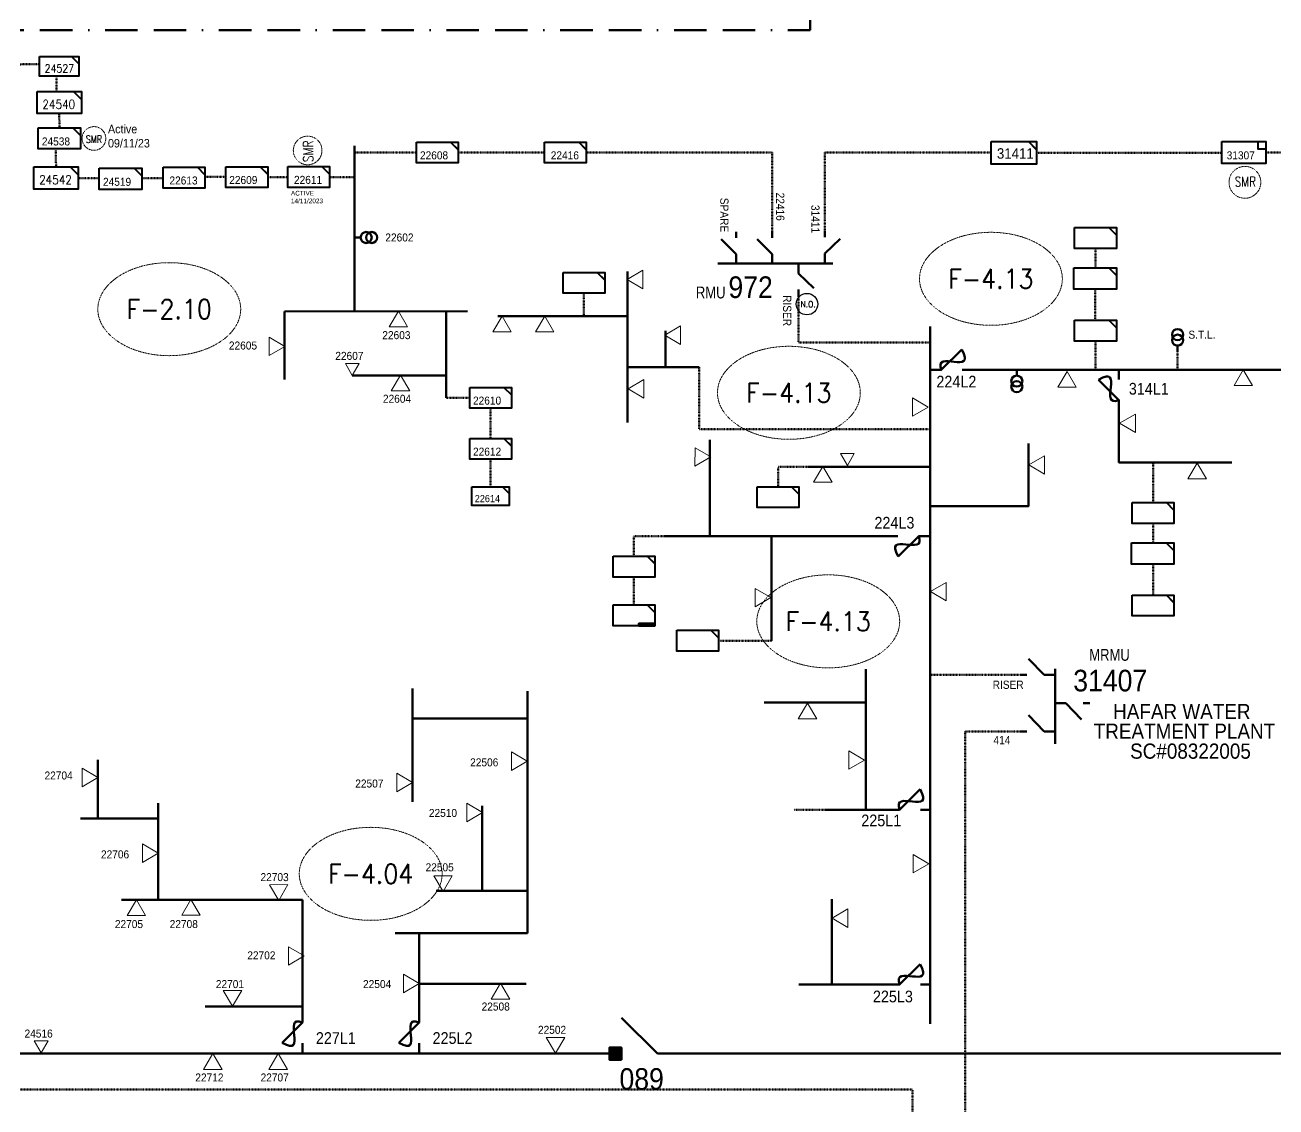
# Model space of a CAD drawing. Header units: metres. Extents: x 65984 to 144644, y -19036 to 23726.
# Drawn here: x 112382 to 112960, y 20495 to 20996 of the extents above; entities that cross this region are included whole.
import ezdxf
from ezdxf.enums import TextEntityAlignment as Align

# ---------------------------------------------------------------- set-up
doc = ezdxf.new("R2010")
doc.units = ezdxf.units.M
doc.header["$MEASUREMENT"] = 0
doc.linetypes.add('( Border )', pattern=[1.75, 0.5, -0.25, 0.5, -0.25, 0, -0.25])
doc.linetypes.add('DGN Style 3', pattern=[0.013877, 0, -0.013877])
doc.layers.get('0').update_dxf_attribs({"color": 95, "lineweight": 40})
for name, color, linetype, lineweight in [('ABS', 7, 'Continuous', 40), ('ABS NUMBER', 112, 'Continuous', 30), ('CONTRACTOR NAME', 95, 'Continuous', 40), ('d_eos', 111, 'Continuous', 40), ('d_eos no', 121, 'Continuous', 40), ('d_fco', 5, 'Continuous', 40), ('d_fco text', 95, 'Continuous', 40), ('d_oh branch', 94, 'Continuous', 40), ('d_switch', 95, 'Continuous', 40), ('d_tf', 1, 'Continuous', 40), ('d_tf no', 6, 'Continuous', 40), ('d_tf_200', 1, 'Continuous', 40), ('d_ug cable', 95, 'Continuous', 40), ('d_ug main line', 95, 'Continuous', 40), ('d_unit sub', 7, 'Continuous', 40), ('d_village name', 7, 'Continuous', 40), ('fedr no', 95, 'Continuous', 40), ('Level 37', 7, 'Continuous', 0), ('O H MAIN FEEDER', 4, 'Continuous', 100), ('SW N O', 114, 'Continuous', 30)]:
    doc.layers.add(name, color=color, linetype=linetype, lineweight=lineweight)
doc.styles.add('NASKHF', font='naskhf.shx', dxfattribs={"height": 8})
doc.styles.add('Style-Arial', font='arial.ttf')
doc.styles.add('Style-ENGINEERING', font='ENGINEERING.shx')
doc.styles.add('Style-msdefault', font='msdefault.shx')
doc.styles.add('Style-STANDARD', font='STANDARD.shx')

# ---------------------------------------------------------------- blocks, each defined once
blk = doc.blocks.new('TFU_14')
at = {"layer": 'd_tf_200', "color": 6, "linetype": 'Continuous', "lineweight": 53}
blk.add_line((0, 10), (0, 0), dxfattribs=at)
for centre in [(0, 30), (0, 20)]:
    blk.add_circle(centre, 10, dxfattribs=at)
blk = doc.blocks.new('TFU_25')
at = {"layer": 'd_tf_200', "color": 7, "linetype": 'Continuous', "lineweight": 53}
blk.add_line((0, 10), (0, 0), dxfattribs=at)
at = {"layer": 'd_tf_200', "color": 7, "linetype": 'Continuous', "lineweight": 53, "extrusion": (0, 0, -1)}
for centre in [(0, 30), (0, 20)]:
    blk.add_circle(centre, 10, dxfattribs=at)
blk = doc.blocks.new('*U851')
at = {"layer": 'd_eos', "color": 6, "linetype": 'Continuous', "lineweight": 211, "ltscale": 0.679005}
for p, q in [((-4.65, 11.34), (-11.44, 18.34)), ((-12.09, 11.34), (-14.91, 11.34)), ((0, 11.34), (-4.65, 11.34)), ((0, 14.01), (0, -18.32)), ((0, -0.8), (4.65, -0.8)), ((4.65, -0.8), (11.45, -7.81)), ((12.1, -0.8), (14.92, -0.8)), ((-4.65, -12.95), (-11.44, -5.95)), ((-12.09, -12.95), (-14.92, -12.95)), ((0, -12.95), (-4.65, -12.95))]:
    blk.add_line(p, q, dxfattribs=at)
blk = doc.blocks.new('*U855')
at = {"layer": 'd_fco', "color": 6, "linetype": 'Continuous', "lineweight": 100}
blk.add_line((-4.6, 4.21), (-10.13, 4.21), dxfattribs=at)
at = {"layer": 'd_fco', "color": 6, "linetype": 'Continuous', "lineweight": 100, "flags": 128}
blk.add_lwpolyline([(13.02, 4.21), (7.07, 4.21), (-4.4, -7.26)], dxfattribs=at)
at = {"layer": 'd_fco', "color": 6, "linetype": 'Continuous', "lineweight": 100}
blk.add_open_spline([(-4.4, -7.26), (-13, 7.69), (11.58, -7.67), (7.07, 4.21)], degree=3, dxfattribs=at)
blk = doc.blocks.new('*U771')
at = {"layer": 'd_fco', "color": 94, "linetype": 'Continuous', "lineweight": 100}
blk.add_line((-4.6, 4.21), (-10.13, 4.21), dxfattribs=at)
at = {"layer": 'd_fco', "color": 94, "linetype": 'Continuous', "lineweight": 100, "flags": 128}
blk.add_lwpolyline([(13.02, 4.21), (7.07, 4.21), (-4.4, -7.26)], dxfattribs=at)
at = {"layer": 'd_fco', "color": 94, "linetype": 'Continuous', "lineweight": 100}
blk.add_open_spline([(-4.4, -7.26), (-13, 7.69), (11.58, -7.67), (7.07, 4.21)], degree=3, dxfattribs=at)
blk = doc.blocks.new('TF_8')
at = {"color": 0, "linetype": 'ByBlock', "lineweight": -2}
blk.add_line((6.3, 4.95), (9.9, 1.35), dxfattribs=at)
blk.add_3dface([(-10.1, 4.95), (9.9, 4.95), (9.9, -5.05), (-10.1, -5.05)], dxfattribs=at)
blk = doc.blocks.new('TF3')
at = {"color": 0, "linetype": 'ByBlock', "lineweight": -2}
for p, q in [((11.3, 9), (18.3, 9)), ((18.3, 9), (18.3, 2))]:
    blk.add_line(p, q, dxfattribs=at)
at = {"color": 0, "linetype": 'ByBlock', "lineweight": -2, "flags": 128}
blk.add_lwpolyline([(18.3, 2), (11.3, 2), (11.3, 9)], dxfattribs=at)
at = {"color": 0, "linetype": 'ByBlock', "lineweight": -2}
blk.add_3dface([(-21.7, 9), (18.3, 9), (18.3, -11), (-21.7, -11)], dxfattribs=at)
blk = doc.blocks.new('ABS2_1_1')
at = {"color": 0, "linetype": 'ByBlock', "lineweight": -2, "ltscale": 500}
for q in [(-29900, 43500), (0, 0)]:
    blk.add_line((0, 13600), q, dxfattribs=at)
at = {"color": 0, "linetype": 'ByBlock', "lineweight": -2, "ltscale": 500, "flags": 128}
for points in [[(5000, 43600), (-5000, 43600), (-5000, 53600), (5000, 53600)], [(3791, 49653), (3791, 49653), (3791, 49653)]]:
    blk.add_lwpolyline(points, close=True, dxfattribs=at)
at = {"color": 0, "linetype": 'ByBlock', "lineweight": -2, "ltscale": 500}
for points in [[(5000, 43600), (-5000, 43600), (5000, 53600), (-5000, 53600)], [(3791, 49653), (3791, 49653), (3791, 49653)]]:
    blk.add_solid(points, dxfattribs=at)
blk = doc.blocks.new('*U991')
at = {"layer": 'CONTRACTOR NAME', "color": 6, "lineweight": 211, "ltscale": 0.498271, "flags": 128}
for points in [[(1.71, -0.49), (-3.71, -0.49), (-3.71, 0.49), (1.71, 0.49)], [(3.71, -0.49), (1.71, -0.49), (1.71, 0.49), (3.71, 0.49)]]:
    blk.add_lwpolyline(points, close=True, dxfattribs=at)
at = {"layer": 'CONTRACTOR NAME', "color": 6, "lineweight": 211, "style": 'Style-msdefault', "width": 0.945946}
for s, height, p in [('2017.08.14', 0.683, (-3.48, 0.35)), ('JTC', 0.572, (2.05, 0.29))]:
    blk.add_text(s, height=height, dxfattribs=at).set_placement(p, align=Align.TOP_LEFT)
blk = doc.blocks.new('*U892')
at = {"layer": 'SW N O', "color": 3}
blk.add_circle((0, 0), 16.8, dxfattribs=at)
at = {"layer": 'SW N O', "color": 3, "style": 'Style-STANDARD'}
blk.add_text('N.O.', height=9.6, dxfattribs=at).set_placement((1.7, -0.2), align=Align.MIDDLE_CENTER)
blk = doc.blocks.new('TRA1_605')
at = {"layer": 'd_tf', "color": 94, "linetype": 'Continuous', "lineweight": 0, "ltscale": 0.000426762, "flags": 128}
blk.add_lwpolyline([(10, -17), (0, 0), (-10, -17)], close=True, dxfattribs=at)
blk = doc.blocks.new('TRA1_604')
at = {"layer": 'd_tf', "color": 94, "linetype": 'Continuous', "lineweight": 0, "ltscale": 0.000426762, "xscale": 1.000046566088347, "yscale": 1.000046566088347, "zscale": 1.000046566088347, "rotation": 180.0000042736749}
blk.add_blockref('TRA1_605', (0, 0), dxfattribs=at)
blk = doc.blocks.new('TRA1_607')
at = {"layer": 'd_tf', "color": 94, "linetype": 'Continuous', "lineweight": 0, "ltscale": 0.000426762, "flags": 128}
blk.add_lwpolyline([(10, -17), (0, 0), (-10, -17)], close=True, dxfattribs=at)
blk = doc.blocks.new('TRA1_606')
at = {"layer": 'd_tf', "color": 94, "linetype": 'Continuous', "lineweight": 0, "ltscale": 0.000426762, "xscale": 1.000046566088347, "yscale": 1.000046566088347, "zscale": 1.000046566088347, "rotation": 180.0000042736749}
blk.add_blockref('TRA1_607', (0, 0), dxfattribs=at)
blk = doc.blocks.new('TRA1_601')
at = {"layer": 'd_tf', "color": 94, "linetype": 'Continuous', "lineweight": 0, "ltscale": 0.000426762, "flags": 128}
blk.add_lwpolyline([(10, -17), (0, 0), (-10, -17)], close=True, dxfattribs=at)
blk = doc.blocks.new('TRA1_600')
at = {"layer": 'd_tf', "color": 94, "linetype": 'Continuous', "lineweight": 0, "ltscale": 0.000426762, "xscale": 1.000046566088347, "yscale": 1.000046566088347, "zscale": 1.000046566088347, "rotation": 180.0000042736749}
blk.add_blockref('TRA1_601', (0, 0), dxfattribs=at)
blk = doc.blocks.new('TRA1_608')
at = {"layer": 'd_tf', "color": 94, "linetype": 'Continuous', "lineweight": 0, "ltscale": 0.000426762, "flags": 128}
blk.add_lwpolyline([(-5.05, 8.63), (4.95, 8.64), (0, 0)], close=True, dxfattribs=at)
blk = doc.blocks.new('TRA1_613')
at = {"layer": 'd_tf', "color": 6, "linetype": 'Continuous', "lineweight": 0, "ltscale": 0.000426762, "flags": 128}
blk.add_lwpolyline([(10, -17), (0, 0), (-10, -17)], close=True, dxfattribs=at)
blk = doc.blocks.new('TRA1_612')
at = {"layer": 'd_tf', "color": 6, "linetype": 'Continuous', "lineweight": 0, "ltscale": 0.000426762, "xscale": 1.000046566088347, "yscale": 1.000046566088347, "zscale": 1.000046566088347, "rotation": 180.0000042736749}
blk.add_blockref('TRA1_613', (0, 0), dxfattribs=at)
blk = doc.blocks.new('TRA1_615')
at = {"layer": 'd_tf', "color": 6, "linetype": 'Continuous', "lineweight": 0, "ltscale": 0.000426762, "flags": 128}
blk.add_lwpolyline([(10, -17), (0, 0), (-10, -17)], close=True, dxfattribs=at)
blk = doc.blocks.new('TRA1_614')
at = {"layer": 'd_tf', "color": 6, "linetype": 'Continuous', "lineweight": 0, "ltscale": 0.000426762, "xscale": 1.000046566088347, "yscale": 1.000046566088347, "zscale": 1.000046566088347, "rotation": 180.0000042736749}
blk.add_blockref('TRA1_615', (0, 0), dxfattribs=at)
blk = doc.blocks.new('TRA1_618')
at = {"layer": 'd_tf', "color": 6, "linetype": 'Continuous', "lineweight": 0, "ltscale": 0.000426762, "flags": 128}
blk.add_lwpolyline([(-5.05, 8.63), (4.95, 8.64), (0, 0)], close=True, dxfattribs=at)
blk = doc.blocks.new('TRA1_611')
at = {"layer": 'd_tf', "color": 7, "linetype": 'Continuous', "lineweight": 0, "ltscale": 0.000426762, "flags": 128}
blk.add_lwpolyline([(10, -17), (0, 0), (-10, -17)], close=True, dxfattribs=at)
blk = doc.blocks.new('TRA1_610')
at = {"layer": 'd_tf', "color": 7, "linetype": 'Continuous', "lineweight": 0, "ltscale": 0.000426762, "xscale": 1.000046566088347, "yscale": 1.000046566088347, "zscale": 1.000046566088347, "rotation": 180.0000042736749}
blk.add_blockref('TRA1_611', (0, 0), dxfattribs=at)
blk = doc.blocks.new('TRA1_609')
at = {"layer": 'd_tf', "color": 7, "linetype": 'Continuous', "lineweight": 0, "ltscale": 0.000426762, "flags": 128}
blk.add_lwpolyline([(-5.05, 8.63), (4.95, 8.64), (0, 0)], close=True, dxfattribs=at)
blk = doc.blocks.new('*U2166')
at = {"layer": 'd_unit sub', "color": 6, "linetype": 'Continuous', "lineweight": 40, "flags": 128}
blk.add_lwpolyline([(20, 10), (20, 2.7), (12.8, 10)], close=True, dxfattribs=at)
at = {"layer": 'd_unit sub', "color": 6, "linetype": 'Continuous', "lineweight": 40, "xscale": 2, "yscale": 2, "zscale": 0.8845711694560098, "rotation": 359.9999999999999}
blk.add_blockref('TF_8', (0.2, 0.1), dxfattribs=at)
blk = doc.blocks.new('*U2164')
at = {"layer": 'd_unit sub', "color": 2, "linetype": 'Continuous', "lineweight": 40, "flags": 128}
blk.add_lwpolyline([(20, 10), (20, 2.7), (12.8, 10)], close=True, dxfattribs=at)
at = {"layer": 'd_unit sub', "color": 2, "linetype": 'Continuous', "lineweight": 40, "xscale": 2, "yscale": 2, "zscale": 0.8845711694560098, "rotation": 359.9999999999999}
blk.add_blockref('TF_8', (0.2, 0.1), dxfattribs=at)
blk = doc.blocks.new('*U2223')
at = {"layer": 'd_unit sub', "color": 7, "linetype": 'Continuous', "lineweight": 40, "flags": 128}
blk.add_lwpolyline([(20, 10), (20, 2.7), (12.8, 10)], close=True, dxfattribs=at)
at = {"layer": 'd_unit sub', "color": 7, "linetype": 'Continuous', "lineweight": 40, "xscale": 2, "yscale": 2, "zscale": 0.8845711694560098, "rotation": 359.9999999999999}
blk.add_blockref('TF_8', (0.2, 0.1), dxfattribs=at)
blk = doc.blocks.new('*U2256')
at = {"layer": 'd_unit sub', "color": 7, "linetype": 'Continuous', "lineweight": 40, "flags": 128}
blk.add_lwpolyline([(5.46, 4.27), (8.54, 4.27), (8.54, 1.2)], close=True, dxfattribs=at)
at = {"layer": 'd_unit sub', "color": 7, "linetype": 'Continuous', "lineweight": 40, "xscale": 0.8535245333131425, "yscale": 0.8535245333131425, "zscale": 0.4018259368777647}
blk.add_blockref('TF_8', (0.09, 0.05), dxfattribs=at)
blk = doc.blocks.new('*U3809')
at = {"layer": 'd_unit sub', "color": 7, "linetype": 'Continuous', "lineweight": 40, "flags": 128}
blk.add_lwpolyline([(5.46, 4.27), (8.54, 4.27), (8.54, 1.2)], close=True, dxfattribs=at)
at = {"layer": 'd_unit sub', "color": 7, "linetype": 'Continuous', "lineweight": 40, "xscale": 0.8535245333131425, "yscale": 0.8535245333131425, "zscale": 0.3205034969866438}
blk.add_blockref('TF_8', (0.09, 0.05), dxfattribs=at)
blk = doc.blocks.new('*U3813')
at = {"layer": 'd_unit sub', "color": 7, "linetype": 'Continuous', "lineweight": 40, "flags": 128}
blk.add_lwpolyline([(20, 10), (20, 2.7), (12.8, 10)], close=True, dxfattribs=at)
at = {"layer": 'd_unit sub', "color": 7, "linetype": 'Continuous', "lineweight": 40, "xscale": 2, "yscale": 2, "zscale": 0.7294789419227716, "rotation": 359.9999999999999}
blk.add_blockref('TF_8', (0.2, 0.1), dxfattribs=at)

msp = doc.modelspace()

# ---------------------------------------------------------------- linework, layer by layer
at = {"layer": 'd_eos', "color": 6, "linetype": 'Continuous', "lineweight": 211, "ltscale": 0.638341}
for p, q in [((112710.94, 20897.08), (112710.94, 20899.9)), ((112727.65, 20897.08), (112727.65, 20899.91)), ((112751.94, 20897.38), (112751.94, 20900.2)), ((112710.94, 20889.63), (112703.93, 20896.43)), ((112727.65, 20889.64), (112720.65, 20896.43)), ((112751.94, 20889.93), (112758.95, 20896.73)), ((112710.94, 20884.98), (112710.94, 20889.63)), ((112727.65, 20884.99), (112727.65, 20889.64)), ((112751.94, 20885.28), (112751.94, 20889.93)), ((112702.42, 20885.28), (112755.68, 20885.28)), ((112739.8, 20885.28), (112739.8, 20880.63)), ((112739.8, 20880.63), (112746.8, 20873.84)), ((112739.8, 20873.19), (112739.8, 20870.36))]:
    msp.add_line(p, q, dxfattribs=at)
at = {"layer": 'd_oh branch', "color": 7, "linetype": 'Continuous', "lineweight": 100}
for p, q in [((112534.56, 20939.67), (112534.56, 20863.14)), ((112586.67, 20863.16), (112502.19, 20863.13)), ((112502.19, 20863.13), (112502.19, 20831.64)), ((112576.92, 20863.15), (112576.92, 20823.19)), ((112576.7, 20833.53), (112533.49, 20833.53))]:
    msp.add_line(p, q, dxfattribs=at)
at = {"layer": 'd_oh branch', "color": 6, "linetype": 'Continuous', "lineweight": 100}
for p, q in [((112660.66, 20881.54), (112660.66, 20811.75)), ((112660.19, 20860.94), (112600.68, 20860.94)), ((112678.3, 20837.93), (112678.3, 20854.06)), ((112660.98, 20837.33), (112693.78, 20837.33)), ((112815.81, 20836.03), (113010.61, 20836.03)), ((112698.71, 20759.15), (112698.71, 20803.67)), ((112744.59, 20791.26), (112800.21, 20791.26)), ((112677.96, 20759.17), (112785.71, 20759.17)), ((112727.21, 20759.69), (112727.21, 20710.72)), ((112770.86, 20632.74), (112770.86, 20697.67)), ((112723.88, 20682.29), (112770.86, 20682.29)), ((112786.19, 20632.7), (112751.99, 20632.7)), ((112755.23, 20551.96), (112755.23, 20591.42)), ((112783.24, 20551.89), (112739.95, 20551.89))]:
    msp.add_line(p, q, dxfattribs=at)
at = {"layer": 'd_oh branch', "color": 94, "linetype": 'Continuous', "lineweight": 100}
for p, q in [((112561.37, 20636.33), (112561.37, 20688.73)), ((112614.4, 20575.66), (112614.4, 20687.54)), ((112561.97, 20674.9), (112614.4, 20674.9)), ((112415.87, 20628.6), (112415.87, 20655.78)), ((112443.71, 20591.02), (112443.71, 20635.71)), ((112593.57, 20595.16), (112593.57, 20634.49)), ((112572.29, 20595.19), (112614.4, 20595.19)), ((112510.42, 20591.02), (112426.76, 20591.02)), ((112510.42, 20591.02), (112510.42, 20534.41)), ((112614.4, 20575.66), (112553.36, 20575.66)), ((112564.36, 20539.22), (112564.36, 20575.73)), ((112564.58, 20552.19), (112613.9, 20552.19)), ((112465.44, 20541.76), (112510.42, 20541.76))]:
    msp.add_line(p, q, dxfattribs=at)
at = {"layer": 'd_oh branch', "color": 6, "linetype": 'Continuous', "lineweight": 100, "flags": 128}
for points in [[(112887.89, 20819.64), (112887.89, 20793.27), (112940.05, 20793.27)], [(112801.21, 20773.1), (112846.11, 20773.1), (112846.11, 20802.01)]]:
    msp.add_lwpolyline(points, dxfattribs=at)
at = {"layer": 'd_oh branch', "color": 94, "linetype": 'Continuous', "lineweight": 100, "flags": 128}
msp.add_lwpolyline([(112444.14, 20628.6), (112407.89, 20628.6)], dxfattribs=at)
at = {"layer": 'd_ug cable', "color": 7, "linetype": 'DGN Style 3', "lineweight": 140}
for p, q in [((112582.41, 20936.56), (112622.32, 20936.56)), ((112465.6, 20925.27), (112475.21, 20925.27)), ((112534.56, 20925.22), (112523, 20925.22)), ((112576.92, 20823.19), (112587.74, 20823.19)), ((112597.39, 20818.34), (112597.39, 20804.38)), ((112597.37, 20794.64), (112597.37, 20782.07))]:
    msp.add_line(p, q, dxfattribs=at)
at = {"layer": 'd_ug cable', "color": 6, "linetype": 'DGN Style 3', "lineweight": 140}
for p, q in [((112877.05, 20883.27), (112877.05, 20892.22)), ((112640.56, 20860.94), (112640.56, 20871.47)), ((112876.87, 20859.05), (112876.87, 20873.43)), ((112877.05, 20836.03), (112877.05, 20849.4)), ((112903.64, 20774.71), (112903.64, 20793.27)), ((112903.64, 20756.11), (112903.64, 20765.06)), ((112903.64, 20731.96), (112903.64, 20746.28)), ((112800.64, 20695.02), (112842.65, 20695.02)), ((112751.99, 20632.7), (112737.59, 20632.7))]:
    msp.add_line(p, q, dxfattribs=at)
at = {"layer": 'd_ug cable', "color": 6, "linetype": 'DGN Style 3', "lineweight": 100}
msp.add_line((112914.97, 20836.03), (112914.98, 20844.71), dxfattribs=at)
at = {"layer": 'd_ug cable', "color": 7, "linetype": 'DGN Style 3', "lineweight": 140, "flags": 128}
for points in [[(112365.53, 20977.07), (112388.87, 20977.48)], [(112396.67, 20964.79), (112396.67, 20971.2), (112396.67, 20971.2)], [(112398.07, 20948.05), (112398.03, 20954.56)], [(112396.52, 20929.82), (112396.47, 20937.76)], [(112534.56, 20936.56), (112563.11, 20936.56)], [(112641.62, 20936.56), (112727.65, 20936.56), (112727.65, 20899.91)], [(112751.94, 20900.2), (112751.94, 20936.56), (112828.61, 20936.56)], [(112850.14, 20936.43), (112935.24, 20936.43)], [(112955.85, 20936.56), (113115.07, 20936.56)], [(112406.78, 20924.78), (112416.45, 20924.78), (112416.45, 20924.78)], [(112436.1, 20924.78), (112445.78, 20924.78), (112445.78, 20924.78)], [(112494.53, 20925.22), (112503.86, 20925.22)]]:
    msp.add_lwpolyline(points, dxfattribs=at)
at = {"layer": 'd_ug cable', "color": 6, "linetype": 'DGN Style 3', "lineweight": 140, "flags": 128}
for points in [[(112739.8, 20870.36), (112739.8, 20848.68), (112800.64, 20848.68)], [(112693.78, 20837.33), (112693.78, 20808.72), (112800.64, 20808.72)], [(112744.59, 20791.26), (112730.29, 20791.26), (112730.29, 20782.05)], [(112677.96, 20759.17), (112663.67, 20759.17), (112663.67, 20749.96)], [(112663.67, 20740.31), (112663.67, 20727.45)], [(112727.21, 20710.72), (112702.75, 20710.72)], [(112842.33, 20668.93), (112816.78, 20668.93), (112816.78, 20308.37), (112843.44, 20308.37)]]:
    msp.add_lwpolyline(points, dxfattribs=at)
at = {"layer": 'd_ug cable', "color": 194, "linetype": 'DGN Style 3', "lineweight": 100, "flags": 128}
msp.add_lwpolyline([(111987.52, 20104.02), (112792.37, 20104.02), (112792.37, 20503.29), (111987.52, 20503.29)], close=True, dxfattribs=at)
at = {"layer": 'd_ug cable', "color": 2, "linetype": 'DGN Style 3', "lineweight": 13}
for centre, radius in [((112414.06, 20943.07), 5.48), ((112512.84, 20937.52), 6.63)]:
    msp.add_circle(centre, radius, dxfattribs=at)
at = {"layer": 'd_ug cable', "color": 1, "linetype": 'DGN Style 3', "lineweight": 13}
msp.add_circle((112946.11, 20922.78), 7.36, dxfattribs=at)
at = {"layer": 'd_ug main line', "color": 194, "linetype": '( Border )', "lineweight": 140, "ltscale": 30, "flags": 128}
msp.add_lwpolyline([(111708.02, 20547.14), (112117.6, 20547.14), (112117.6, 20993.15), (112745.11, 20993.15), (112745.11, 21140.21)], dxfattribs=at)
at = {"layer": 'fedr no', "color": 6, "linetype": 'DGN Style 3', "lineweight": 13}
for centre in [(112828.7, 20878.18), (112735.31, 20825.48), (112753.5, 20719.8)]:
    msp.add_ellipse(centre, major_axis=(33.02, 0), ratio=0.651175, dxfattribs=at)
at = {"layer": 'fedr no', "color": 82, "linetype": 'DGN Style 3', "lineweight": 13, "true_color": 0x1dc70e}
for centre in [(112448.87, 20864.14), (112541.98, 20603.07)]:
    msp.add_ellipse(centre, major_axis=(33.02, 0), ratio=0.651175, dxfattribs=at)
at = {"layer": 'O H MAIN FEEDER', "color": 6, "lineweight": 211, "ltscale": 0.498271}
for p, q in [((112800.64, 20615.72), (112800.64, 20856.06)), ((112800.64, 20533.73), (112800.64, 20615.72))]:
    msp.add_line(p, q, dxfattribs=at)
at = {"layer": 'O H MAIN FEEDER', "color": 94, "lineweight": 211, "ltscale": 0.498271}
for p, q in [((112306.02, 20519.93), (112654.08, 20519.93)), ((112682.09, 20519.93), (112996.21, 20519.93))]:
    msp.add_line(p, q, dxfattribs=at)
at = {"layer": 'O H MAIN FEEDER', "color": 94, "lineweight": 211, "ltscale": 0.498271, "flags": 128}
msp.add_lwpolyline([(112641.94, 20519.93), (112654.53, 20519.93)], dxfattribs=at)

# ---------------------------------------------------------------- block references
at = {"layer": 'ABS', "color": 7, "linetype": 'Continuous', "lineweight": 211, "ltscale": 0.829472, "xscale": 0.000555747191877611, "yscale": -0.0005557471918776113, "zscale": 0.0003680335276451397, "rotation": 270.0000000000002}
msp.add_blockref('ABS2_1_1', (112682.09, 20519.93), dxfattribs=at)
at = {"layer": 'CONTRACTOR NAME', "color": 6, "lineweight": 211, "ltscale": 0.498271}
msp.add_blockref('*U991', (112669.61, 20718.29), dxfattribs=at)
at = {"layer": 'd_eos', "color": 6, "linetype": 'Continuous', "lineweight": 211, "ltscale": 0.679005, "xscale": 1.07390892018646, "yscale": 1.07390892018646, "zscale": 1.07390892018646}
msp.add_blockref('*U851', (112858.35, 20682.84), dxfattribs=at)
at = {"layer": 'd_fco', "color": 6, "linetype": 'Continuous', "lineweight": 100, "xscale": 0.8229668370899434, "yscale": 0.8229668370899434, "zscale": 0.8229668370899434}
for p, rotation in [((112811.59, 20839.5), 179.9999999995591), ((112884.42, 20827.91), 269.9999999995591), ((112789.49, 20755.7), 359.9999999995592), ((112792.3, 20636.17), 179.9999999995591), ((112792.3, 20555.36), 179.9999999995591)]:
    msp.add_blockref('*U855', p, dxfattribs=dict(at, rotation=rotation))
at = {"layer": 'd_fco', "color": 94, "linetype": 'Continuous', "lineweight": 100, "extrusion": (0, 0, -1), "xscale": 0.8229668370899434, "yscale": 0.8229668370899434, "zscale": 0.8229668370899434, "rotation": 89.9999999995591}
for p in [(-112506.96, 20528.59), (-112560.9, 20528.59)]:
    msp.add_blockref('*U771', p, dxfattribs=at)
at = {"layer": 'd_tf', "color": 6, "linetype": 'Continuous', "lineweight": 0, "ltscale": 0.000426762}
for name, p, xscale, yscale, zscale, rotation in [('TRA1_614', (112660.55, 20877.88), 0.4267628141947012, 0.4267628141947012, 0.4267628141947012, 269.9082192556203), ('TRA1_612', (112602.73, 20860.95), 0.4267628141947012, 0.4267628141947012, 0.4267628141947012, 179.9082192556203), ('TRA1_612', (112622.45, 20860.94), 0.4267628141947012, 0.4267628141947012, 0.4267628141947012, 179.9082192556203), ('TRA1_614', (112677.98, 20852.11), 0.4267628141947012, 0.4267628141947012, 0.4267628141947012, 269.9082192556203), ('TRA1_614', (112945.35, 20836.07), 0.4267628141947012, 0.4267628141947012, 0.4267628141947012, 179.9082192556203), ('TRA1_614', (112660.93, 20827.29), 0.4267628141947012, 0.4267628141947012, 0.4267628141947012, 269.9082192556203), ('TRA1_614', (112863.88, 20835.31), 0.4267628141947012, 0.4267628141947012, 0.4267628141947012, 179.9082192556203), ('TRA1_614', (112799.68, 20818.88), 0.4267628141947012, 0.4267628141947012, 0.4267628141947012, 89.90821925562032), ('TRA1_614', (112888.21, 20811.36), 0.4267628141947012, 0.4267628141947012, 0.4267628141947012, 269.9082192556203), ('TRA1_614', (112699.15, 20795.81), 0.4267628141947012, 0.4267628141947012, 0.4267628141947012, 89.90821925562032), ('TRA1_618', (112762.34, 20791.86), 0.6401422308442759, 0.6401422308442759, 0.6401422308442759, 359.908396840603), ('TRA1_614', (112846.22, 20792.13), 0.4267628141947012, 0.4267628141947012, 0.4267628141947012, 269.9082192556203), ('TRA1_614', (112750.99, 20791.39), 0.4267628141947012, 0.4267628141947012, 0.4267628141947012, 179.9082192556203), ('TRA1_614', (112924.05, 20792.89), 0.4267628141947012, 0.4267628141947012, 0.4267628141947012, 179.9082192556203), ('TRA1_614', (112800.75, 20733.54), 0.4267628141947012, 0.4267628141947012, 0.4267628141947012, 269.9082192556203), ('TRA1_614', (112727.02, 20730.77), 0.4267628141947012, 0.4267628141947012, 0.4267628141947012, 89.90821925562032), ('TRA1_614', (112743.89, 20681.93), 0.4267628141947012, 0.4267628141947012, 0.4267628141947012, 179.9082192556203), ('TRA1_614', (112770.29, 20655.7), 0.4267628141947012, 0.4267628141947012, 0.4267628141947012, 89.90821925562032), ('TRA1_614', (112800.06, 20607.73), 0.4267628141947012, 0.4267628141947012, 0.4267628141947012, 89.90821925562032), ('TRA1_614', (112755.29, 20582.58), 0.4267628141947012, 0.4267628141947012, 0.4267628141947012, 269.9082192556203)]:
    msp.add_blockref(name, p, dxfattribs=dict(at, xscale=xscale, yscale=yscale, zscale=zscale, rotation=rotation))
at = {"layer": 'd_tf', "color": 7, "linetype": 'Continuous', "lineweight": 0, "ltscale": 0.000426762}
for name, p, xscale, yscale, zscale, rotation in [('TRA1_610', (112554.8, 20863.16), 0.4267628141947012, 0.4267628141947012, 0.4267628141947012, 179.9082192556203), ('TRA1_610', (112502.32, 20846.95), 0.4267628141947012, 0.4267628141947012, 0.4267628141947012, 89.90821925562032), ('TRA1_609', (112533.49, 20833.53), 0.6401422308442759, 0.6401422308442759, 0.6401422308442759, 359.908396840603), ('TRA1_610', (112555.75, 20833.63), 0.4267628141947012, 0.4267628141947012, 0.4267628141947012, 179.9082192556203)]:
    msp.add_blockref(name, p, dxfattribs=dict(at, xscale=xscale, yscale=yscale, zscale=zscale, rotation=rotation))
at = {"layer": 'd_tf', "color": 94, "linetype": 'Continuous', "lineweight": 0, "ltscale": 0.000426762}
for name, p, xscale, yscale, zscale, rotation in [('TRA1_604', (112614.35, 20655.14), 0.4267628141947011, 0.4267628141947011, 0.4267628141947011, 90), ('TRA1_604', (112561.35, 20645.3), 0.4267628141947011, 0.4267628141947011, 0.4267628141947011, 90), ('TRA1_606', (112593.66, 20631.44), 0.4267628141947011, 0.4267628141947011, 0.4267628141947011, 90), ('TRA1_600', (112433.66, 20591.03), 0.4267628141947012, 0.4267628141947012, 0.4267628141947012, 179.9082192556203), ('TRA1_600', (112458.88, 20591.24), 0.4267628141947012, 0.4267628141947012, 0.4267628141947012, 179.9082192556203), ('TRA1_604', (112511.25, 20565.12), 0.4267628141947011, 0.4267628141947011, 0.4267628141947011, 90), ('TRA1_604', (112564.45, 20552.34), 0.4267628141947011, 0.4267628141947011, 0.4267628141947011, 90), ('TRA1_604', (112602.01, 20552.45), 0.4267628141947011, 0.4267628141947011, 0.4267628141947011, 180), ('TRA1_608', (112389.69, 20520.35), 0.6401422308442759, 0.6401422308442759, 0.6401422308442759, 359.908396840603), ('TRA1_600', (112627.41, 20520.19), 0.4267628141947012, 0.4267628141947012, 0.4267628141947012, 359.9082192556203), ('TRA1_604', (112469.02, 20519.93), 0.4267628141947011, 0.4267628141947011, 0.4267628141947011, 180.0000000000429), ('TRA1_604', (112499.18, 20519.93), 0.4267628141947011, 0.4267628141947011, 0.4267628141947011, 180.0000000000429)]:
    msp.add_blockref(name, p, dxfattribs=dict(at, xscale=xscale, yscale=yscale, zscale=zscale, rotation=rotation))
at = {"layer": 'd_tf', "color": 94, "linetype": 'Continuous', "lineweight": 0, "ltscale": 0.000426762, "extrusion": (0, 0, -1), "xscale": 0.4267628141947012, "yscale": 0.4267628141947012, "zscale": 0.4267628141947012}
for p, rotation in [((-112415.87, 20647.61), 269.9082192556203), ((-112443.72, 20612.65), 269.9082192556203), ((-112499.49, 20590.81), 359.9082192556203), ((-112478.12, 20541.91), 359.9082192556203)]:
    msp.add_blockref('TRA1_600', p, dxfattribs=dict(at, rotation=rotation))
at = {"layer": 'd_tf', "color": 94, "linetype": 'Continuous', "lineweight": 0, "ltscale": 0.000426762, "extrusion": (0, 0, -1), "xscale": 0.4267628141947011, "yscale": 0.4267628141947011, "zscale": 0.4267628141947011}
msp.add_blockref('TRA1_604', (-112575.44, 20594.93), dxfattribs=at)
at = {"layer": 'd_tf_200', "color": 7, "linetype": 'Continuous', "lineweight": 53, "xscale": 0.2560573599939425, "yscale": 0.2560573599939425, "zscale": 0.2560573599939425, "rotation": 269.9999999999998}
msp.add_blockref('TFU_25', (112534.78, 20897.28), dxfattribs=at)
at = {"layer": 'd_tf_200', "color": 6, "linetype": 'Continuous', "lineweight": 53, "xscale": 0.2560573599939425, "yscale": 0.2560573599939425, "zscale": 0.2560573599939425}
for p, rotation in [((112914.98, 20844.71), 359.9999999999999), ((112840.67, 20836), 179.9999999999999)]:
    msp.add_blockref('TFU_14', p, dxfattribs=dict(at, rotation=rotation))
at = {"layer": 'd_unit sub', "color": 7, "linetype": 'Continuous', "lineweight": 40}
for name, p, xscale, yscale, zscale in [('*U2256', (112397.94, 20976.36), 1.062057541562809, 1.062057541562809, 1.062057541562809), ('*U3809', (112398.07, 20959.67), 1.198383305024968, 1.198383305024968, 1.198383305024968), ('*U2223', (112572.77, 20936.56), 0.4824510241714298, 0.4824510241714298, 0.4824510241714298), ('*U2223', (112631.98, 20936.56), 0.4824510241714298, 0.4824510241714298, 0.4824510241714298), ('*U3813', (112839.3, 20936.43), 0.5265210795236039, 0.5265210795236039, 0.5265210795236039), ('*U3809', (112396.55, 20924.77), 1.198383305024968, 1.198383305024968, 1.198383305024968), ('TF_8', (112426.42, 20924.51), 0.9831144779131443, 0.9831144779131443, 0.4267622666565712), ('*U2223', (112455.71, 20924.94), 0.4824510241714298, 0.4824510241714298, 0.4824510241714298), ('*U2223', (112484.72, 20925.16), 0.4824510241714298, 0.4824510241714298, 0.4824510241714298), ('*U2223', (112597.4, 20823.16), 0.4824510241714298, 0.4824510241714298, 0.4824510241714298), ('*U2223', (112597.4, 20799.55), 0.4824510241714298, 0.4824510241714298, 0.4824510241714298), ('*U2223', (112597.38, 20777.73), 0.4342059217542868, 0.4342059217542868, 0.4342059217542868)]:
    msp.add_blockref(name, p, dxfattribs=dict(at, xscale=xscale, yscale=yscale, zscale=zscale))
at = {"layer": 'd_unit sub', "color": 2, "linetype": 'Continuous', "lineweight": 40}
for name, p, xscale, yscale, zscale in [('TF_8', (112398.17, 20943.18), 0.9831144779131443, 0.9831144779131443, 0.4267622666565712), ('TF3', (112946.49, 20937.07), 0.5111325605708967, 0.5111325605708967, 0.2449196056013438), ('*U2164', (112513.28, 20925.22), 0.4824510241714298, 0.4824510241714298, 0.4824510241714298)]:
    msp.add_blockref(name, p, dxfattribs=dict(at, xscale=xscale, yscale=yscale, zscale=zscale))
at = {"layer": 'd_unit sub', "color": 6, "linetype": 'Continuous', "lineweight": 40}
for name, p, xscale, yscale, zscale in [('*U2166', (112877.06, 20897.05), 0.4824510241714298, 0.4824510241714298, 0.4824510241714298), ('TF_8', (112876.97, 20878.4), 0.9831144779131443, 0.9831144779131443, 0.4267622666565712), ('*U2166', (112640.57, 20876.29), 0.4824510241714298, 0.4824510241714298, 0.4824510241714298), ('*U2166', (112877.06, 20854.23), 0.4824510241714298, 0.4824510241714298, 0.4824510241714298), ('*U2166', (112730.3, 20777.23), 0.4824510241714298, 0.4824510241714298, 0.4824510241714298), ('*U2166', (112903.65, 20769.89), 0.4824510241714298, 0.4824510241714298, 0.4824510241714298), ('TF_8', (112903.56, 20751.24), 0.9831144779131443, 0.9831144779131443, 0.4267622666565712), ('*U2166', (112663.68, 20745.13), 0.4824510241714298, 0.4824510241714298, 0.4824510241714298), ('*U2166', (112903.65, 20727.14), 0.4824510241714298, 0.4824510241714298, 0.4824510241714298), ('*U2166', (112663.68, 20722.62), 0.4824510241714298, 0.4824510241714298, 0.4824510241714298), ('*U2166', (112693.11, 20710.89), 0.4824510241714298, 0.4824510241714298, 0.4824510241714298)]:
    msp.add_blockref(name, p, dxfattribs=dict(at, xscale=xscale, yscale=yscale, zscale=zscale))
at = {"layer": 'SW N O', "color": 3, "xscale": 0.2950694635422144, "yscale": 0.2950694635422144, "zscale": 0.2950694635422144}
msp.add_blockref('*U892', (112743.66, 20866.47), dxfattribs=at)

# ---------------------------------------------------------------- texts
at = {"layer": 'ABS NUMBER', "color": 7, "lineweight": 140, "style": 'Style-Arial', "width": 0.88}
msp.add_text('089', height=10, dxfattribs=at).set_placement((112656.99, 20513.22), align=Align.TOP_LEFT)
at = {"layer": 'd_eos no', "color": 6, "linetype": 'Continuous', "lineweight": 140, "style": 'Style-Arial', "width": 0.88}
for s, p in [('972', (112707.35, 20879.3)), ('31407', (112866.76, 20697.42))]:
    msp.add_text(s, height=10, dxfattribs=at).set_placement(p, align=Align.TOP_LEFT)
at = {"layer": 'd_eos no', "color": 6, "linetype": 'Continuous', "lineweight": 53, "style": 'Style-msdefault', "width": 0.818182}
for s, p in [('RMU', (112692.31, 20874.61)), ('MRMU', (112874.16, 20707.07))]:
    msp.add_text(s, height=5.5, dxfattribs=at).set_placement(p, align=Align.TOP_LEFT)
at = {"layer": 'd_fco text', "color": 6, "linetype": 'Continuous', "lineweight": 80, "style": 'Style-msdefault', "width": 0.916667}
for s, p in [('224L2', (112803.49, 20833.36)), ('314L1', (112892.44, 20830.06)), ('224L3', (112774.85, 20768.1)), ('225L1', (112768.77, 20630.46)), ('225L3', (112774.14, 20549.07))]:
    msp.add_text(s, height=5.423, dxfattribs=at).set_placement(p, align=Align.TOP_LEFT)
at = {"layer": 'd_fco text', "color": 94, "linetype": 'Continuous', "lineweight": 80, "style": 'Style-msdefault', "width": 0.916667}
for s, p in [('227L1', (112535.12, 20529.86)), ('225L2', (112589.06, 20529.86))]:
    msp.add_text(s, height=5.423, dxfattribs=at).set_placement(p, align=Align.TOP_RIGHT)
at = {"layer": 'd_switch', "color": 6, "linetype": 'Continuous', "lineweight": 30, "style": 'Style-ENGINEERING', "width": 0.921053}
for s, p in [('22416', (112733.22, 20918.02)), ('RISER', (112736.43, 20870.63))]:
    msp.add_text(s, height=3.8, rotation=270, dxfattribs=at).set_placement(p, align=Align.TOP_LEFT)
for s, rotation, p in [('SPARE', 270.00752, (112707.38, 20899.73)), ('31411', 270, (112749.46, 20899.32))]:
    msp.add_text(s, height=3.8, rotation=rotation, dxfattribs=at).set_placement(p, align=Align.TOP_RIGHT)
for s, p in [('RISER', (112829.51, 20692.39)), ('414', (112829.86, 20666.77))]:
    msp.add_text(s, height=3.8, dxfattribs=at).set_placement(p, align=Align.TOP_LEFT)
at = {"layer": 'd_tf no', "color": 7, "linetype": 'Continuous', "lineweight": 40, "style": 'Style-STANDARD', "width": 0.945946}
for s, height, p in [('24527', 3.7, (112398.07, 20975.45)), ('24540', 4.106, (112397.8, 20958.84)), ('24542', 4.106, (112396.28, 20923.94))]:
    msp.add_text(s, height=height, dxfattribs=at).set_placement(p, align=Align.MIDDLE_CENTER)
at = {"layer": 'd_tf no', "color": 2, "linetype": 'Continuous', "lineweight": 40, "style": 'Style-msdefault', "width": 0.945946}
for s, p in [('24538', (112389.98, 20943.54)), ('31307', (112937.68, 20937.11)), ('22611', (112506.52, 20925.78))]:
    msp.add_text(s, height=3.7, dxfattribs=at).set_placement(p, align=Align.TOP_LEFT)
at = {"layer": 'd_tf no', "color": 7, "linetype": 'Continuous', "lineweight": 40, "style": 'Style-msdefault', "width": 0.945946}
for s, height, p in [('22608', 3.7, (112564.76, 20937.11)), ('22416', 3.7, (112625.23, 20937.11)), ('31411', 4.839, (112831.47, 20938.55)), ('24519', 3.7, (112418.23, 20924.87)), ('22613', 3.7, (112448.95, 20925.49)), ('22609', 3.7, (112476.59, 20925.71)), ('22602', 3.7, (112548.76, 20899.14)), ('22603', 3.7, (112547.35, 20853.97)), ('22605', 3.7, (112476.44, 20849.18)), ('22607', 3.7, (112525.63, 20844.4)), ('22604', 3.7, (112547.64, 20824.57)), ('22610', 3.7, (112589.28, 20823.72)), ('22612', 3.7, (112589.28, 20800.11)), ('22614', 3.33, (112590.07, 20778.23))]:
    msp.add_text(s, height=height, dxfattribs=at).set_placement(p, align=Align.TOP_LEFT)
at = {"layer": 'd_tf no', "color": 6, "linetype": 'Continuous', "lineweight": 40, "style": 'Style-msdefault', "width": 0.945946}
msp.add_text('S.T.L.', height=3.7, dxfattribs=at).set_placement((112920, 20854.19), align=Align.TOP_LEFT)
at = {"layer": 'd_tf no', "color": 94, "linetype": 'Continuous', "lineweight": 40, "style": 'Style-msdefault', "width": 0.945946}
for s, p in [('22506', (112587.96, 20656.46)), ('22507', (112534.86, 20646.68)), ('22510', (112568.88, 20633.06)), ('22706', (112417.3, 20613.92)), ('22705', (112423.73, 20581.69)), ('22708', (112449.07, 20581.7)), ('22702', (112484.94, 20567.24)), ('22504', (112538.45, 20553.96)), ('22508', (112593.27, 20543.57)), ('24516', (112381.97, 20531.06)), ('22502', (112619.31, 20532.8)), ('22712', (112460.91, 20510.77)), ('22707', (112491.08, 20510.77))]:
    msp.add_text(s, height=3.7, dxfattribs=at).set_placement(p, align=Align.TOP_LEFT)
for s, p in [('22704', (112391.21, 20646.69)), ('22505', (112567.36, 20604.24)), ('22703', (112491.05, 20599.7)), ('22701', (112470.4, 20550.24))]:
    msp.add_text(s, height=3.7, dxfattribs=at).set_placement(p)
at = {"layer": 'd_tf no', "color": 121, "linetype": 'DGN Style 3', "lineweight": 13, "insert": (112420.54, 20949.38), "char_height": 3.9296, "attachment_point": 1, "style": 'NASKHF'}
msp.add_mtext('\\Fmsdefault;\\H1x;\\W0.945946;Active \\P09/11/23', dxfattribs=at)
at = {"layer": 'd_tf no', "color": 121, "linetype": 'Continuous', "lineweight": 40, "insert": (112505.11, 20918.85), "char_height": 2.1552, "attachment_point": 1, "style": 'NASKHF'}
msp.add_mtext('\\Fmsdefault;\\H1x;\\W0.945946;ACTIVE\\P14/11/2023', dxfattribs=at)
at = {"layer": 'd_village name', "color": 6, "linetype": 'Continuous', "lineweight": 53, "char_height": 7.0294, "attachment_point": 5, "style": 'Style-Arial'}
for s, insert, line_spacing_factor in [('\\H1x;\\W0.888889;HAFAR WATER\\P TREATMENT PLANT\\P\\P\\P\\P\\P\\P\\P', (112916.96, 20646.26), 0.776524), ('\\H1x;\\W0.888889;SC#08322005\\P', (112920.95, 20659.76), 0.6)]:
    msp.add_mtext(s, dxfattribs=dict(at, insert=insert, line_spacing_factor=line_spacing_factor))
at = {"layer": 'fedr no', "color": 6, "linetype": 'Continuous', "lineweight": 40, "char_height": 8.852, "attachment_point": 5, "style": 'Style-STANDARD'}
for s, insert in [('F-4.13', (112828.7, 20878.18)), ('F-2.10', (112448.87, 20864.14)), ('F-4.13', (112735.31, 20825.48)), ('F-4.13', (112753.5, 20719.8)), ('F-4.04', (112541.98, 20603.07))]:
    msp.add_mtext(s, dxfattribs=dict(at, insert=insert))
at = {"layer": 'Level 37', "color": 1, "linetype": 'Continuous', "lineweight": 13, "style": 'Style-STANDARD', "width": 0.854701}
msp.add_text('SMR', height=3.432, dxfattribs=at).set_placement((112414.05, 20942.72), align=Align.MIDDLE_CENTER)
msp.add_text('SMR', height=4.599, rotation=90, dxfattribs=at).set_placement((112513.1, 20937.11), align=Align.MIDDLE_CENTER)
at = {"layer": 'Level 37', "color": 2, "linetype": 'Continuous', "lineweight": 13, "style": 'Style-STANDARD', "width": 0.854701}
msp.add_text('SMR', height=4.525, dxfattribs=at).set_placement((112946.32, 20923.11), align=Align.MIDDLE_CENTER)

doc.saveas('drawing.dxf')
